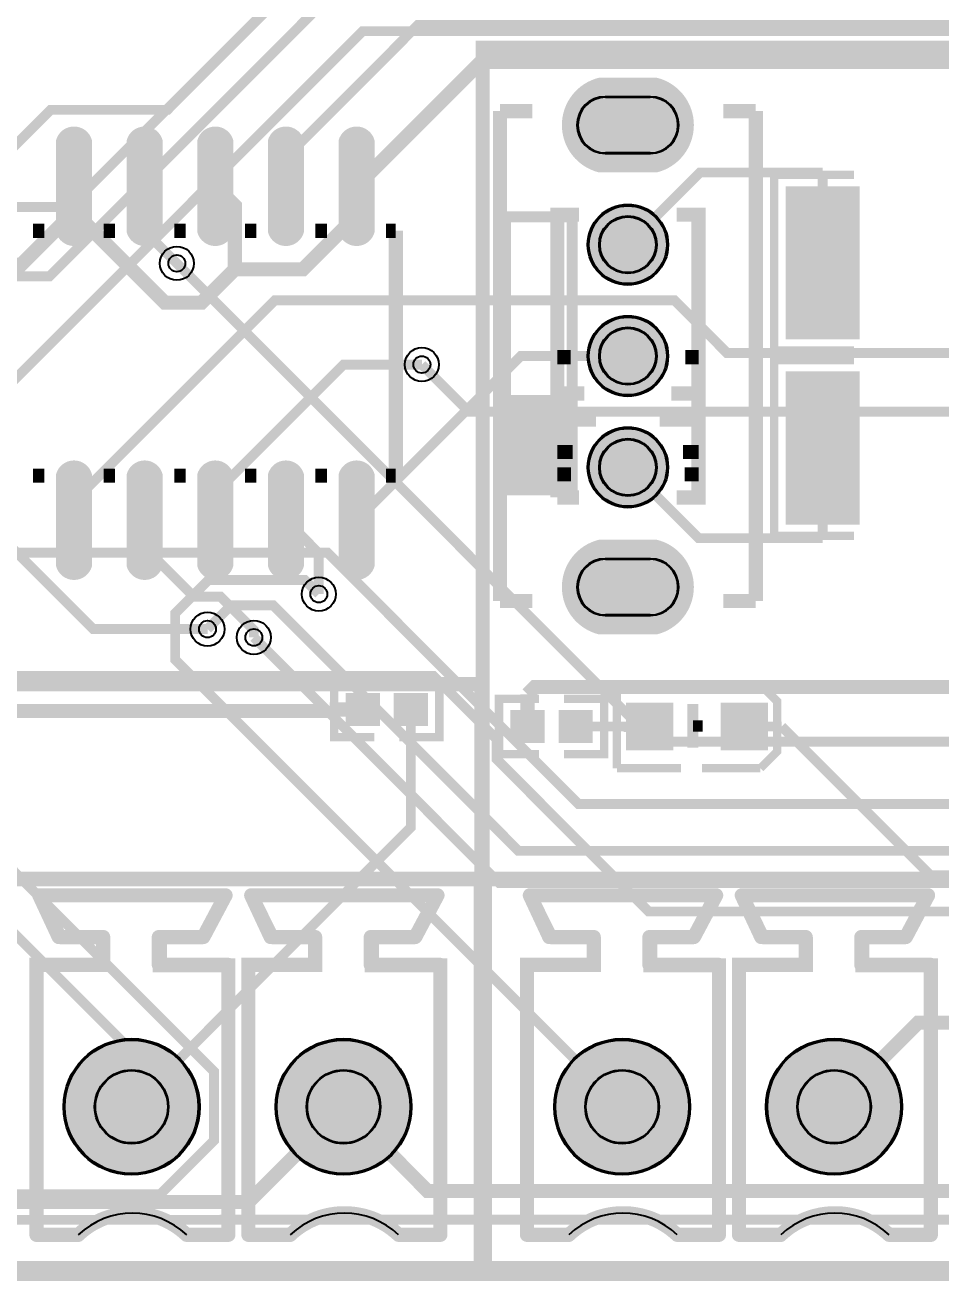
# Model space of a CAD drawing. Header units: millimetres. Extents: x -4 to 157, y 41 to 137.
# Drawn here: x 66.23 to 82.69, y 41.42 to 63.98 of the extents above; entities that cross this region are included whole.
import ezdxf

# ---------------------------------------------------------------- set-up
doc = ezdxf.new("R2010")
doc.units = ezdxf.units.MM
for name, color, linetype, true_color in [('BoardOutLine', 7, 'Continuous', 0xff00ff), ('BottomLayer', 7, 'Continuous', 0x0000ff), ('BottomSolderMaskLayer', 7, 'Continuous', 0xaa00ff), ('Document', 7, 'Continuous', 0xffffff), ('Hole', 7, 'Continuous', 0x222222), ('Multi-Layer', 7, 'Continuous', 0xc0c0c0), ('TopLayer', 7, 'Continuous', 0xff0000), ('TopPasteMaskLayer', 7, 'Continuous', 0x808080), ('TopSilkLayer', 7, 'Continuous', 0xffcc00), ('TopSolderMaskLayer', 7, 'Continuous', 0x800080)]:
    doc.layers.add(name, color=color, linetype=linetype, true_color=true_color)

msp = doc.modelspace()

# ---------------------------------------------------------------- hatches: boundary and pattern name
at = {"layer": 'BottomSolderMaskLayer'}
for points in [[(76.546, 61.338, -0.785398), (76.546, 63.04), (77.582, 63.04, -0.785398), (77.582, 61.338)], [(76.34, 60.039, 1), (77.788, 60.039, 1)], [(76.34, 58.039, 1), (77.788, 58.039, 1)], [(76.34, 56.039, 1), (77.788, 56.039, 1)], [(76.546, 53.038, -0.785398), (76.546, 54.74), (77.582, 54.74, -0.785398), (77.582, 53.038)], [(66.917, 44.552, 1), (69.367, 44.552, 1)], [(70.727, 44.552, 1), (73.177, 44.552, 1)], [(75.736, 44.552, 1), (78.187, 44.552, 1)], [(79.546, 44.552, 1), (81.997, 44.552, 1)]]:
    msp.add_hatch(color=256, dxfattribs=at).paths.add_polyline_path(points)
at = {"layer": 'Document'}
for points in [[(74.764, 55.539), (76.164, 55.539), (76.164, 60.539), (76.164, 60.639), (76.064, 60.639), (74.764, 60.639), (74.764, 60.439), (75.964, 60.439), (75.964, 57.339), (74.764, 57.339)], [(74.964, 57.339), (74.764, 57.339), (74.764, 60.439), (74.964, 60.439)], [(77.373, 51.659), (77.373, 50.999), (77.22, 50.999), (77.22, 51.659)], [(79.502, 51.335), (78.841, 51.335), (78.841, 51.487), (79.502, 51.487)], [(77.648, 51.283), (76.988, 51.283), (76.988, 51.435), (77.648, 51.435)], [(69.832, 48.225), (66.681, 48.225), (66.913, 47.729), (67.632, 47.729), (67.649, 47.728), (67.665, 47.724), (67.681, 47.719), (67.695, 47.712), (67.709, 47.702), (67.722, 47.692), (67.733, 47.679), (67.742, 47.665), (67.749, 47.65), (67.755, 47.635), (67.758, 47.618), (67.759, 47.602), (67.759, 47.102), (67.758, 47.085), (67.755, 47.069), (67.749, 47.053), (67.742, 47.038), (67.733, 47.024), (67.722, 47.012), (67.709, 47.001), (67.695, 46.992), (67.681, 46.984), (67.665, 46.979), (67.649, 46.976), (67.632, 46.975), (66.559, 46.975), (66.559, 42.379), (67.182, 42.379), (67.199, 42.378), (67.215, 42.375), (67.231, 42.369), (67.246, 42.362), (67.259, 42.353), (67.272, 42.342), (67.283, 42.329), (67.292, 42.315), (67.299, 42.3), (67.305, 42.285), (67.308, 42.268), (67.309, 42.252), (67.308, 42.235), (67.305, 42.219), (67.299, 42.203), (67.292, 42.188), (67.283, 42.175), (67.272, 42.162), (67.259, 42.151), (67.246, 42.142), (67.231, 42.135), (67.215, 42.129), (67.199, 42.126), (67.182, 42.125), (66.432, 42.125), (66.415, 42.126), (66.399, 42.129), (66.383, 42.135), (66.369, 42.142), (66.355, 42.151), (66.342, 42.162), (66.331, 42.175), (66.322, 42.188), (66.315, 42.203), (66.309, 42.219), (66.306, 42.235), (66.305, 42.252), (66.305, 47.102), (66.306, 47.118), (66.309, 47.135), (66.315, 47.15), (66.322, 47.165), (66.331, 47.179), (66.342, 47.192), (66.355, 47.203), (66.369, 47.212), (66.383, 47.219), (66.399, 47.224), (66.415, 47.228), (66.432, 47.229), (67.505, 47.229), (67.505, 47.475), (66.832, 47.475), (66.814, 47.476), (66.797, 47.48), (66.78, 47.486), (66.764, 47.495), (66.749, 47.505), (66.737, 47.518), (66.726, 47.532), (66.717, 47.548), (66.367, 48.298), (66.361, 48.314), (66.357, 48.33), (66.355, 48.347), (66.356, 48.364), (66.358, 48.381), (66.363, 48.397), (66.371, 48.413), (66.38, 48.427), (66.391, 48.44), (66.403, 48.451), (66.417, 48.461), (66.432, 48.469), (66.448, 48.474), (66.465, 48.478), (66.482, 48.479), (69.832, 48.479), (69.849, 48.478), (69.865, 48.474), (69.881, 48.469), (69.896, 48.462), (69.909, 48.453), (69.922, 48.442), (69.933, 48.429), (69.942, 48.415), (69.949, 48.4), (69.955, 48.385), (69.958, 48.368), (69.959, 48.352), (69.958, 48.335), (69.955, 48.319), (69.949, 48.303), (69.942, 48.288), (69.933, 48.274), (69.922, 48.262), (69.909, 48.251), (69.896, 48.242), (69.881, 48.234), (69.865, 48.229), (69.849, 48.226), (69.832, 48.225)], [(69.944, 48.292), (69.544, 47.542), (69.535, 47.527), (69.524, 47.514), (69.512, 47.503), (69.497, 47.493), (69.482, 47.485), (69.466, 47.479), (69.449, 47.476), (69.432, 47.475), (68.759, 47.475), (68.759, 47.229), (69.882, 47.229), (69.899, 47.228), (69.915, 47.224), (69.931, 47.219), (69.946, 47.212), (69.959, 47.203), (69.972, 47.192), (69.983, 47.179), (69.992, 47.165), (69.999, 47.15), (70.005, 47.135), (70.008, 47.118), (70.009, 47.102), (70.009, 42.252), (70.008, 42.235), (70.005, 42.219), (69.999, 42.203), (69.992, 42.188), (69.983, 42.175), (69.972, 42.162), (69.959, 42.151), (69.946, 42.142), (69.931, 42.135), (69.915, 42.129), (69.899, 42.126), (69.882, 42.125), (69.132, 42.125), (69.116, 42.126), (69.099, 42.129), (69.084, 42.135), (69.069, 42.142), (69.055, 42.151), (69.042, 42.162), (69.031, 42.175), (69.022, 42.188), (69.015, 42.203), (69.009, 42.219), (69.006, 42.235), (69.005, 42.252), (69.006, 42.268), (69.009, 42.285), (69.015, 42.3), (69.022, 42.315), (69.031, 42.329), (69.042, 42.342), (69.055, 42.353), (69.069, 42.362), (69.084, 42.369), (69.099, 42.375), (69.116, 42.378), (69.132, 42.379), (69.755, 42.379), (69.755, 46.975), (68.632, 46.975), (68.616, 46.976), (68.599, 46.979), (68.583, 46.984), (68.569, 46.992), (68.555, 47.001), (68.542, 47.012), (68.531, 47.024), (68.522, 47.038), (68.515, 47.053), (68.509, 47.069), (68.506, 47.085), (68.505, 47.102), (68.505, 47.602), (68.506, 47.618), (68.509, 47.635), (68.515, 47.65), (68.522, 47.665), (68.531, 47.679), (68.542, 47.692), (68.555, 47.702), (68.569, 47.712), (68.583, 47.719), (68.599, 47.724), (68.616, 47.728), (68.632, 47.729), (69.356, 47.729), (69.72, 48.412), (69.729, 48.425), (69.74, 48.438), (69.752, 48.449), (69.765, 48.459), (69.78, 48.466), (69.795, 48.472), (69.811, 48.475), (69.828, 48.477), (69.844, 48.476), (69.86, 48.474), (69.876, 48.469), (69.891, 48.462), (69.905, 48.453), (69.918, 48.443), (69.929, 48.431), (69.939, 48.418), (69.946, 48.403), (69.952, 48.388), (69.956, 48.372), (69.958, 48.356), (69.958, 48.339), (69.955, 48.323), (69.951, 48.307), (69.944, 48.292)], [(73.642, 48.225), (70.492, 48.225), (70.723, 47.729), (71.442, 47.729), (71.459, 47.728), (71.475, 47.724), (71.491, 47.719), (71.506, 47.712), (71.519, 47.702), (71.532, 47.692), (71.543, 47.679), (71.552, 47.665), (71.559, 47.65), (71.565, 47.635), (71.568, 47.618), (71.569, 47.602), (71.569, 47.102), (71.568, 47.085), (71.565, 47.069), (71.559, 47.053), (71.552, 47.038), (71.543, 47.024), (71.532, 47.012), (71.519, 47.001), (71.506, 46.992), (71.491, 46.984), (71.475, 46.979), (71.459, 46.976), (71.442, 46.975), (70.369, 46.975), (70.369, 42.379), (70.992, 42.379), (71.009, 42.378), (71.025, 42.374), (71.041, 42.369), (71.056, 42.362), (71.069, 42.352), (71.082, 42.341), (71.093, 42.329), (71.102, 42.315), (71.11, 42.3), (71.115, 42.285), (71.118, 42.268), (71.119, 42.252), (71.118, 42.235), (71.115, 42.219), (71.11, 42.203), (71.102, 42.188), (71.093, 42.174), (71.082, 42.162), (71.069, 42.151), (71.056, 42.142), (71.041, 42.134), (71.025, 42.129), (71.009, 42.126), (70.992, 42.125), (70.242, 42.125), (70.226, 42.126), (70.209, 42.129), (70.194, 42.134), (70.179, 42.142), (70.165, 42.151), (70.152, 42.162), (70.141, 42.174), (70.132, 42.188), (70.125, 42.203), (70.119, 42.219), (70.116, 42.235), (70.115, 42.252), (70.115, 47.102), (70.116, 47.118), (70.119, 47.135), (70.125, 47.15), (70.132, 47.165), (70.141, 47.179), (70.152, 47.192), (70.165, 47.202), (70.179, 47.212), (70.194, 47.219), (70.209, 47.224), (70.226, 47.228), (70.242, 47.229), (71.315, 47.229), (71.315, 47.475), (70.642, 47.475), (70.624, 47.476), (70.607, 47.48), (70.59, 47.486), (70.574, 47.495), (70.559, 47.505), (70.547, 47.518), (70.536, 47.532), (70.527, 47.548), (70.177, 48.298), (70.171, 48.314), (70.167, 48.33), (70.165, 48.347), (70.166, 48.364), (70.169, 48.381), (70.174, 48.397), (70.181, 48.413), (70.19, 48.427), (70.201, 48.44), (70.213, 48.451), (70.227, 48.461), (70.243, 48.469), (70.259, 48.474), (70.275, 48.478), (70.292, 48.479), (73.642, 48.479), (73.659, 48.478), (73.675, 48.474), (73.691, 48.469), (73.706, 48.462), (73.719, 48.452), (73.732, 48.441), (73.743, 48.429), (73.752, 48.415), (73.759, 48.4), (73.765, 48.385), (73.768, 48.368), (73.769, 48.352), (73.768, 48.335), (73.765, 48.319), (73.759, 48.303), (73.752, 48.288), (73.743, 48.274), (73.732, 48.262), (73.719, 48.251), (73.706, 48.242), (73.691, 48.234), (73.675, 48.229), (73.659, 48.226), (73.642, 48.225)], [(73.754, 48.292), (73.354, 47.542), (73.345, 47.527), (73.334, 47.514), (73.322, 47.503), (73.308, 47.493), (73.292, 47.485), (73.276, 47.479), (73.259, 47.476), (73.242, 47.475), (72.569, 47.475), (72.569, 47.229), (73.692, 47.229), (73.709, 47.228), (73.725, 47.224), (73.741, 47.219), (73.756, 47.212), (73.769, 47.202), (73.782, 47.192), (73.793, 47.179), (73.802, 47.165), (73.809, 47.15), (73.815, 47.135), (73.818, 47.118), (73.819, 47.102), (73.819, 42.252), (73.818, 42.235), (73.815, 42.219), (73.809, 42.203), (73.802, 42.188), (73.793, 42.174), (73.782, 42.162), (73.769, 42.151), (73.756, 42.142), (73.741, 42.134), (73.725, 42.129), (73.709, 42.126), (73.692, 42.125), (72.942, 42.125), (72.926, 42.126), (72.909, 42.129), (72.894, 42.134), (72.879, 42.142), (72.865, 42.151), (72.852, 42.162), (72.841, 42.174), (72.832, 42.188), (72.825, 42.203), (72.819, 42.219), (72.816, 42.235), (72.815, 42.252), (72.816, 42.268), (72.819, 42.285), (72.825, 42.3), (72.832, 42.315), (72.841, 42.329), (72.852, 42.341), (72.865, 42.352), (72.879, 42.362), (72.894, 42.369), (72.909, 42.374), (72.926, 42.378), (72.942, 42.379), (73.565, 42.379), (73.565, 46.975), (72.442, 46.975), (72.426, 46.976), (72.409, 46.979), (72.394, 46.984), (72.379, 46.992), (72.365, 47.001), (72.352, 47.012), (72.341, 47.024), (72.332, 47.038), (72.325, 47.053), (72.319, 47.069), (72.316, 47.085), (72.315, 47.102), (72.315, 47.602), (72.316, 47.618), (72.319, 47.635), (72.325, 47.65), (72.332, 47.665), (72.341, 47.679), (72.352, 47.692), (72.365, 47.702), (72.379, 47.712), (72.394, 47.719), (72.409, 47.724), (72.426, 47.728), (72.442, 47.729), (73.166, 47.729), (73.53, 48.411), (73.539, 48.426), (73.549, 48.438), (73.562, 48.45), (73.575, 48.459), (73.59, 48.467), (73.605, 48.473), (73.621, 48.477), (73.638, 48.479), (73.654, 48.478), (73.671, 48.475), (73.687, 48.471), (73.702, 48.464), (73.716, 48.455), (73.729, 48.444), (73.74, 48.432), (73.75, 48.419), (73.758, 48.404), (73.764, 48.389), (73.767, 48.372), (73.769, 48.356), (73.769, 48.339), (73.766, 48.323), (73.761, 48.307), (73.754, 48.292)], [(78.651, 48.225), (75.501, 48.225), (75.732, 47.729), (76.451, 47.729), (76.468, 47.728), (76.484, 47.724), (76.5, 47.719), (76.515, 47.712), (76.528, 47.702), (76.541, 47.692), (76.552, 47.679), (76.561, 47.665), (76.568, 47.65), (76.574, 47.635), (76.577, 47.618), (76.578, 47.602), (76.578, 47.102), (76.577, 47.085), (76.574, 47.069), (76.568, 47.053), (76.561, 47.038), (76.552, 47.024), (76.541, 47.012), (76.528, 47.001), (76.515, 46.992), (76.5, 46.984), (76.484, 46.979), (76.468, 46.976), (76.451, 46.975), (75.378, 46.975), (75.378, 42.379), (76.001, 42.379), (76.018, 42.378), (76.034, 42.374), (76.05, 42.369), (76.065, 42.362), (76.078, 42.353), (76.091, 42.342), (76.102, 42.329), (76.111, 42.315), (76.118, 42.3), (76.124, 42.285), (76.127, 42.268), (76.128, 42.252), (76.127, 42.235), (76.124, 42.219), (76.118, 42.203), (76.111, 42.188), (76.102, 42.174), (76.091, 42.162), (76.078, 42.151), (76.065, 42.142), (76.05, 42.134), (76.034, 42.129), (76.018, 42.126), (76.001, 42.125), (75.251, 42.125), (75.235, 42.126), (75.218, 42.129), (75.203, 42.134), (75.188, 42.142), (75.174, 42.151), (75.161, 42.162), (75.15, 42.174), (75.141, 42.188), (75.134, 42.203), (75.128, 42.219), (75.125, 42.235), (75.124, 42.252), (75.124, 47.102), (75.125, 47.118), (75.128, 47.135), (75.134, 47.15), (75.141, 47.165), (75.15, 47.179), (75.161, 47.192), (75.174, 47.203), (75.188, 47.212), (75.203, 47.219), (75.218, 47.224), (75.235, 47.228), (75.251, 47.229), (76.324, 47.229), (76.324, 47.475), (75.651, 47.475), (75.633, 47.476), (75.616, 47.48), (75.599, 47.486), (75.583, 47.495), (75.568, 47.505), (75.556, 47.518), (75.545, 47.532), (75.536, 47.548), (75.186, 48.298), (75.18, 48.314), (75.176, 48.33), (75.174, 48.347), (75.175, 48.364), (75.178, 48.381), (75.183, 48.397), (75.19, 48.413), (75.199, 48.427), (75.21, 48.44), (75.222, 48.451), (75.236, 48.461), (75.252, 48.469), (75.268, 48.474), (75.284, 48.478), (75.301, 48.479), (78.651, 48.479), (78.668, 48.478), (78.684, 48.474), (78.7, 48.469), (78.715, 48.462), (78.728, 48.453), (78.741, 48.442), (78.752, 48.429), (78.761, 48.415), (78.768, 48.4), (78.774, 48.385), (78.777, 48.368), (78.778, 48.352), (78.777, 48.335), (78.774, 48.319), (78.768, 48.303), (78.761, 48.288), (78.752, 48.274), (78.741, 48.262), (78.728, 48.251), (78.715, 48.242), (78.7, 48.234), (78.684, 48.229), (78.668, 48.226), (78.651, 48.225)], [(78.763, 48.292), (78.363, 47.542), (78.354, 47.527), (78.343, 47.514), (78.331, 47.503), (78.316, 47.493), (78.301, 47.485), (78.285, 47.479), (78.268, 47.476), (78.251, 47.475), (77.578, 47.475), (77.578, 47.229), (78.701, 47.229), (78.718, 47.228), (78.734, 47.224), (78.75, 47.219), (78.765, 47.212), (78.778, 47.203), (78.791, 47.192), (78.802, 47.179), (78.811, 47.165), (78.819, 47.15), (78.824, 47.135), (78.827, 47.118), (78.828, 47.102), (78.828, 42.252), (78.827, 42.235), (78.824, 42.219), (78.819, 42.203), (78.811, 42.188), (78.802, 42.174), (78.791, 42.162), (78.778, 42.151), (78.765, 42.142), (78.75, 42.134), (78.734, 42.129), (78.718, 42.126), (78.701, 42.125), (77.951, 42.125), (77.935, 42.126), (77.918, 42.129), (77.903, 42.134), (77.888, 42.142), (77.874, 42.151), (77.861, 42.162), (77.85, 42.174), (77.841, 42.188), (77.834, 42.203), (77.828, 42.219), (77.825, 42.235), (77.824, 42.252), (77.825, 42.268), (77.828, 42.285), (77.834, 42.3), (77.841, 42.315), (77.85, 42.329), (77.861, 42.342), (77.874, 42.353), (77.888, 42.362), (77.903, 42.369), (77.918, 42.374), (77.935, 42.378), (77.951, 42.379), (78.574, 42.379), (78.574, 46.975), (77.451, 46.975), (77.435, 46.976), (77.418, 46.979), (77.403, 46.984), (77.388, 46.992), (77.374, 47.001), (77.361, 47.012), (77.35, 47.024), (77.341, 47.038), (77.334, 47.053), (77.328, 47.069), (77.325, 47.085), (77.324, 47.102), (77.324, 47.602), (77.325, 47.618), (77.328, 47.635), (77.334, 47.65), (77.341, 47.665), (77.35, 47.679), (77.361, 47.692), (77.374, 47.702), (77.388, 47.712), (77.403, 47.719), (77.418, 47.724), (77.435, 47.728), (77.451, 47.729), (78.175, 47.729), (78.539, 48.412), (78.548, 48.426), (78.558, 48.438), (78.571, 48.45), (78.584, 48.46), (78.599, 48.467), (78.614, 48.473), (78.63, 48.477), (78.647, 48.479), (78.664, 48.478), (78.68, 48.475), (78.696, 48.471), (78.711, 48.464), (78.725, 48.455), (78.738, 48.445), (78.749, 48.432), (78.759, 48.419), (78.767, 48.404), (78.773, 48.389), (78.776, 48.373), (78.778, 48.356), (78.778, 48.339), (78.775, 48.323), (78.77, 48.307), (78.763, 48.292)], [(82.461, 48.225), (79.31, 48.225), (79.542, 47.729), (80.261, 47.729), (80.278, 47.728), (80.294, 47.724), (80.31, 47.719), (80.324, 47.712), (80.338, 47.702), (80.351, 47.692), (80.362, 47.679), (80.371, 47.665), (80.378, 47.65), (80.384, 47.635), (80.387, 47.618), (80.388, 47.602), (80.388, 47.102), (80.387, 47.085), (80.384, 47.069), (80.378, 47.053), (80.371, 47.038), (80.362, 47.024), (80.351, 47.012), (80.338, 47.001), (80.324, 46.992), (80.31, 46.984), (80.294, 46.979), (80.278, 46.976), (80.261, 46.975), (79.188, 46.975), (79.188, 42.379), (79.811, 42.379), (79.828, 42.378), (79.844, 42.375), (79.86, 42.369), (79.875, 42.362), (79.888, 42.353), (79.901, 42.342), (79.912, 42.329), (79.921, 42.315), (79.928, 42.3), (79.934, 42.285), (79.937, 42.268), (79.938, 42.252), (79.937, 42.235), (79.934, 42.219), (79.928, 42.203), (79.921, 42.188), (79.912, 42.175), (79.901, 42.162), (79.888, 42.151), (79.875, 42.142), (79.86, 42.135), (79.844, 42.129), (79.828, 42.126), (79.811, 42.125), (79.061, 42.125), (79.044, 42.126), (79.028, 42.129), (79.012, 42.135), (78.998, 42.142), (78.984, 42.151), (78.971, 42.162), (78.96, 42.175), (78.951, 42.188), (78.944, 42.203), (78.938, 42.219), (78.935, 42.235), (78.934, 42.252), (78.934, 47.102), (78.935, 47.118), (78.938, 47.135), (78.944, 47.15), (78.951, 47.165), (78.96, 47.179), (78.971, 47.192), (78.984, 47.203), (78.998, 47.212), (79.012, 47.219), (79.028, 47.224), (79.044, 47.228), (79.061, 47.229), (80.134, 47.229), (80.134, 47.475), (79.461, 47.475), (79.443, 47.476), (79.426, 47.48), (79.409, 47.486), (79.393, 47.495), (79.379, 47.505), (79.366, 47.518), (79.355, 47.532), (79.346, 47.548), (78.996, 48.298), (78.99, 48.314), (78.986, 48.33), (78.984, 48.347), (78.985, 48.364), (78.987, 48.381), (78.992, 48.397), (79, 48.413), (79.009, 48.427), (79.02, 48.44), (79.032, 48.451), (79.046, 48.461), (79.061, 48.469), (79.077, 48.474), (79.094, 48.478), (79.111, 48.479), (82.461, 48.479), (82.478, 48.478), (82.494, 48.474), (82.51, 48.469), (82.525, 48.462), (82.538, 48.453), (82.551, 48.442), (82.562, 48.429), (82.571, 48.415), (82.578, 48.4), (82.584, 48.385), (82.587, 48.368), (82.588, 48.352), (82.587, 48.335), (82.584, 48.319), (82.578, 48.303), (82.571, 48.288), (82.562, 48.274), (82.551, 48.262), (82.538, 48.251), (82.525, 48.242), (82.51, 48.234), (82.494, 48.229), (82.478, 48.226), (82.461, 48.225)], [(82.573, 48.292), (82.173, 47.542), (82.164, 47.527), (82.153, 47.514), (82.141, 47.503), (82.126, 47.493), (82.111, 47.485), (82.095, 47.479), (82.078, 47.476), (82.061, 47.475), (81.388, 47.475), (81.388, 47.229), (82.511, 47.229), (82.528, 47.228), (82.544, 47.224), (82.56, 47.219), (82.575, 47.212), (82.588, 47.203), (82.601, 47.192), (82.612, 47.179), (82.621, 47.165), (82.628, 47.15), (82.634, 47.135), (82.637, 47.118), (82.638, 47.102), (82.638, 42.252), (82.637, 42.235), (82.634, 42.219), (82.628, 42.203), (82.621, 42.188), (82.612, 42.175), (82.601, 42.162), (82.588, 42.151), (82.575, 42.142), (82.56, 42.135), (82.544, 42.129), (82.528, 42.126), (82.511, 42.125), (81.761, 42.125), (81.745, 42.126), (81.728, 42.129), (81.713, 42.135), (81.698, 42.142), (81.684, 42.151), (81.671, 42.162), (81.66, 42.175), (81.651, 42.188), (81.644, 42.203), (81.639, 42.219), (81.635, 42.235), (81.634, 42.252), (81.635, 42.268), (81.639, 42.285), (81.644, 42.3), (81.651, 42.315), (81.66, 42.329), (81.671, 42.342), (81.684, 42.353), (81.698, 42.362), (81.713, 42.369), (81.728, 42.375), (81.745, 42.378), (81.761, 42.379), (82.384, 42.379), (82.384, 46.975), (81.261, 46.975), (81.245, 46.976), (81.228, 46.979), (81.213, 46.984), (81.198, 46.992), (81.184, 47.001), (81.171, 47.012), (81.16, 47.024), (81.151, 47.038), (81.144, 47.053), (81.138, 47.069), (81.135, 47.085), (81.134, 47.102), (81.134, 47.602), (81.135, 47.618), (81.138, 47.635), (81.144, 47.65), (81.151, 47.665), (81.16, 47.679), (81.171, 47.692), (81.184, 47.702), (81.198, 47.712), (81.213, 47.719), (81.228, 47.724), (81.245, 47.728), (81.261, 47.729), (81.985, 47.729), (82.349, 48.412), (82.358, 48.425), (82.369, 48.438), (82.381, 48.449), (82.394, 48.459), (82.409, 48.466), (82.424, 48.472), (82.44, 48.475), (82.457, 48.477), (82.473, 48.476), (82.489, 48.474), (82.505, 48.469), (82.52, 48.462), (82.534, 48.453), (82.547, 48.443), (82.558, 48.431), (82.568, 48.418), (82.575, 48.403), (82.581, 48.388), (82.585, 48.372), (82.587, 48.356), (82.587, 48.339), (82.584, 48.323), (82.58, 48.307), (82.573, 48.292)], [(69.045, 42.16), (69.006, 42.194), (68.967, 42.227), (68.926, 42.259), (68.884, 42.289), (68.841, 42.317), (68.797, 42.343), (68.752, 42.368), (68.705, 42.391), (68.658, 42.412), (68.611, 42.431), (68.562, 42.448), (68.513, 42.463), (68.463, 42.476), (68.413, 42.488), (68.362, 42.497), (68.311, 42.504), (68.26, 42.509), (68.208, 42.512), (68.157, 42.513), (68.105, 42.512), (68.054, 42.509), (68.002, 42.504), (67.951, 42.497), (67.901, 42.487), (67.851, 42.476), (67.801, 42.463), (67.752, 42.448), (67.703, 42.43), (67.655, 42.411), (67.608, 42.39), (67.562, 42.367), (67.517, 42.343), (67.472, 42.316), (67.429, 42.288), (67.387, 42.258), (67.347, 42.226), (67.307, 42.193), (67.269, 42.159), (67.257, 42.148), (67.244, 42.139), (67.229, 42.132), (67.214, 42.127), (67.198, 42.123), (67.182, 42.122), (67.166, 42.123), (67.15, 42.126), (67.135, 42.13), (67.12, 42.137), (67.106, 42.146), (67.094, 42.156), (67.083, 42.168), (67.073, 42.181), (67.065, 42.195), (67.059, 42.21), (67.055, 42.225), (67.053, 42.241), (67.053, 42.258), (67.056, 42.274), (67.06, 42.289), (67.066, 42.304), (67.074, 42.318), (67.083, 42.331), (67.094, 42.343), (67.137, 42.381), (67.18, 42.418), (67.225, 42.454), (67.271, 42.487), (67.319, 42.519), (67.367, 42.549), (67.417, 42.578), (67.467, 42.604), (67.519, 42.629), (67.571, 42.652), (67.625, 42.672), (67.679, 42.691), (67.733, 42.708), (67.789, 42.722), (67.844, 42.735), (67.901, 42.746), (67.957, 42.754), (68.014, 42.76), (68.071, 42.765), (68.128, 42.767), (68.185, 42.767), (68.242, 42.765), (68.299, 42.761), (68.356, 42.754), (68.413, 42.746), (68.469, 42.735), (68.524, 42.723), (68.58, 42.708), (68.634, 42.692), (68.688, 42.673), (68.742, 42.652), (68.794, 42.63), (68.846, 42.605), (68.897, 42.579), (68.946, 42.551), (68.995, 42.52), (69.042, 42.489), (69.088, 42.455), (69.133, 42.42), (69.177, 42.383), (69.219, 42.344), (69.231, 42.332), (69.24, 42.319), (69.248, 42.304), (69.254, 42.288), (69.257, 42.272), (69.259, 42.256), (69.258, 42.239), (69.255, 42.223), (69.251, 42.207), (69.244, 42.192), (69.235, 42.177), (69.224, 42.165), (69.212, 42.153), (69.198, 42.144), (69.184, 42.136), (69.168, 42.13), (69.152, 42.127), (69.135, 42.125), (69.119, 42.126), (69.102, 42.128), (69.087, 42.133), (69.071, 42.14), (69.057, 42.149), (69.045, 42.16)], [(72.855, 42.16), (72.817, 42.194), (72.777, 42.227), (72.736, 42.259), (72.694, 42.289), (72.651, 42.317), (72.607, 42.343), (72.562, 42.368), (72.516, 42.391), (72.469, 42.412), (72.421, 42.431), (72.372, 42.448), (72.323, 42.463), (72.273, 42.476), (72.223, 42.488), (72.172, 42.497), (72.121, 42.504), (72.07, 42.509), (72.018, 42.512), (71.967, 42.513), (71.915, 42.512), (71.864, 42.509), (71.813, 42.504), (71.762, 42.496), (71.711, 42.487), (71.661, 42.476), (71.611, 42.463), (71.562, 42.447), (71.513, 42.43), (71.465, 42.411), (71.418, 42.39), (71.372, 42.367), (71.327, 42.342), (71.283, 42.316), (71.24, 42.288), (71.198, 42.258), (71.157, 42.226), (71.117, 42.193), (71.079, 42.158), (71.067, 42.148), (71.053, 42.139), (71.037, 42.132), (71.022, 42.127), (71.005, 42.124), (70.989, 42.124), (70.972, 42.125), (70.956, 42.129), (70.94, 42.134), (70.926, 42.142), (70.912, 42.152), (70.9, 42.163), (70.889, 42.176), (70.88, 42.19), (70.873, 42.205), (70.868, 42.221), (70.866, 42.237), (70.865, 42.254), (70.867, 42.27), (70.87, 42.287), (70.876, 42.302), (70.884, 42.317), (70.893, 42.33), (70.904, 42.343), (70.947, 42.381), (70.99, 42.418), (71.035, 42.454), (71.081, 42.487), (71.129, 42.519), (71.177, 42.549), (71.227, 42.578), (71.278, 42.604), (71.329, 42.629), (71.382, 42.651), (71.435, 42.672), (71.489, 42.691), (71.543, 42.708), (71.599, 42.722), (71.654, 42.735), (71.711, 42.745), (71.767, 42.754), (71.824, 42.76), (71.881, 42.765), (71.938, 42.767), (71.995, 42.767), (72.052, 42.765), (72.109, 42.76), (72.166, 42.754), (72.223, 42.746), (72.279, 42.735), (72.335, 42.723), (72.39, 42.708), (72.445, 42.692), (72.499, 42.673), (72.552, 42.652), (72.604, 42.63), (72.656, 42.605), (72.707, 42.579), (72.756, 42.55), (72.805, 42.52), (72.852, 42.488), (72.899, 42.455), (72.944, 42.42), (72.987, 42.383), (73.029, 42.344), (73.041, 42.332), (73.05, 42.318), (73.058, 42.304), (73.064, 42.288), (73.067, 42.272), (73.069, 42.255), (73.068, 42.239), (73.066, 42.222), (73.061, 42.206), (73.054, 42.191), (73.045, 42.177), (73.034, 42.165), (73.022, 42.153), (73.009, 42.144), (72.994, 42.136), (72.978, 42.13), (72.962, 42.126), (72.946, 42.125), (72.929, 42.126), (72.913, 42.128), (72.897, 42.133), (72.882, 42.14), (72.867, 42.149), (72.855, 42.16)], [(77.864, 42.16), (77.826, 42.194), (77.786, 42.227), (77.745, 42.259), (77.703, 42.289), (77.66, 42.317), (77.616, 42.343), (77.571, 42.368), (77.525, 42.391), (77.478, 42.412), (77.43, 42.431), (77.381, 42.448), (77.332, 42.463), (77.282, 42.476), (77.232, 42.488), (77.181, 42.497), (77.13, 42.504), (77.079, 42.509), (77.027, 42.512), (76.976, 42.513), (76.924, 42.512), (76.873, 42.509), (76.822, 42.504), (76.771, 42.496), (76.72, 42.487), (76.67, 42.476), (76.62, 42.463), (76.571, 42.447), (76.522, 42.43), (76.474, 42.411), (76.427, 42.39), (76.381, 42.367), (76.336, 42.342), (76.292, 42.316), (76.249, 42.288), (76.207, 42.258), (76.166, 42.226), (76.126, 42.193), (76.088, 42.158), (76.076, 42.148), (76.062, 42.139), (76.046, 42.132), (76.031, 42.127), (76.014, 42.124), (75.998, 42.124), (75.981, 42.125), (75.965, 42.129), (75.949, 42.134), (75.935, 42.142), (75.921, 42.152), (75.909, 42.163), (75.898, 42.176), (75.889, 42.19), (75.882, 42.205), (75.877, 42.221), (75.875, 42.237), (75.874, 42.254), (75.875, 42.27), (75.879, 42.287), (75.885, 42.302), (75.893, 42.317), (75.902, 42.33), (75.913, 42.343), (75.956, 42.381), (75.999, 42.418), (76.044, 42.454), (76.09, 42.487), (76.138, 42.519), (76.186, 42.549), (76.236, 42.578), (76.287, 42.604), (76.338, 42.629), (76.391, 42.651), (76.444, 42.672), (76.498, 42.691), (76.552, 42.708), (76.608, 42.722), (76.663, 42.735), (76.72, 42.745), (76.776, 42.754), (76.833, 42.76), (76.89, 42.765), (76.947, 42.767), (77.004, 42.767), (77.061, 42.765), (77.118, 42.761), (77.175, 42.754), (77.232, 42.746), (77.288, 42.735), (77.344, 42.723), (77.399, 42.708), (77.454, 42.692), (77.508, 42.673), (77.561, 42.652), (77.613, 42.63), (77.665, 42.605), (77.716, 42.579), (77.765, 42.55), (77.814, 42.52), (77.861, 42.488), (77.908, 42.455), (77.952, 42.42), (77.996, 42.383), (78.038, 42.344), (78.05, 42.332), (78.059, 42.318), (78.067, 42.304), (78.073, 42.288), (78.076, 42.272), (78.078, 42.255), (78.077, 42.239), (78.075, 42.222), (78.07, 42.206), (78.063, 42.191), (78.054, 42.177), (78.043, 42.165), (78.031, 42.153), (78.018, 42.144), (78.003, 42.136), (77.987, 42.13), (77.971, 42.126), (77.954, 42.125), (77.938, 42.126), (77.922, 42.128), (77.906, 42.133), (77.891, 42.14), (77.876, 42.149), (77.864, 42.16)], [(81.674, 42.16), (81.636, 42.194), (81.596, 42.227), (81.555, 42.259), (81.513, 42.289), (81.47, 42.317), (81.426, 42.343), (81.381, 42.368), (81.335, 42.391), (81.287, 42.412), (81.24, 42.431), (81.191, 42.448), (81.142, 42.463), (81.092, 42.476), (81.042, 42.488), (80.991, 42.497), (80.94, 42.504), (80.889, 42.509), (80.837, 42.512), (80.786, 42.513), (80.734, 42.512), (80.683, 42.509), (80.632, 42.504), (80.581, 42.497), (80.53, 42.487), (80.48, 42.476), (80.43, 42.463), (80.381, 42.448), (80.332, 42.43), (80.284, 42.411), (80.237, 42.39), (80.191, 42.367), (80.146, 42.343), (80.102, 42.316), (80.058, 42.288), (80.016, 42.258), (79.976, 42.226), (79.936, 42.193), (79.898, 42.159), (79.886, 42.148), (79.873, 42.139), (79.858, 42.132), (79.843, 42.127), (79.827, 42.123), (79.811, 42.122), (79.795, 42.123), (79.779, 42.126), (79.764, 42.13), (79.749, 42.137), (79.735, 42.146), (79.723, 42.156), (79.712, 42.168), (79.702, 42.181), (79.694, 42.195), (79.688, 42.21), (79.684, 42.225), (79.682, 42.241), (79.682, 42.258), (79.685, 42.274), (79.689, 42.289), (79.695, 42.304), (79.703, 42.318), (79.712, 42.331), (79.723, 42.343), (79.766, 42.381), (79.809, 42.418), (79.854, 42.454), (79.9, 42.487), (79.948, 42.519), (79.996, 42.549), (80.046, 42.578), (80.096, 42.604), (80.148, 42.629), (80.2, 42.652), (80.254, 42.672), (80.308, 42.691), (80.362, 42.708), (80.418, 42.722), (80.473, 42.735), (80.53, 42.746), (80.586, 42.754), (80.643, 42.76), (80.7, 42.765), (80.757, 42.767), (80.814, 42.767), (80.871, 42.765), (80.928, 42.761), (80.985, 42.754), (81.042, 42.746), (81.098, 42.735), (81.153, 42.723), (81.209, 42.708), (81.263, 42.692), (81.317, 42.673), (81.371, 42.652), (81.423, 42.63), (81.475, 42.605), (81.526, 42.579), (81.575, 42.551), (81.624, 42.52), (81.671, 42.489), (81.717, 42.455), (81.762, 42.42), (81.806, 42.383), (81.848, 42.344), (81.86, 42.332), (81.869, 42.319), (81.877, 42.304), (81.883, 42.288), (81.886, 42.272), (81.888, 42.256), (81.887, 42.239), (81.885, 42.223), (81.88, 42.207), (81.873, 42.192), (81.864, 42.177), (81.853, 42.165), (81.841, 42.153), (81.827, 42.144), (81.813, 42.136), (81.797, 42.13), (81.781, 42.127), (81.764, 42.125), (81.748, 42.126), (81.731, 42.128), (81.716, 42.133), (81.7, 42.14), (81.686, 42.149), (81.674, 42.16)]]:
    msp.add_hatch(color=256, dxfattribs=at).paths.add_polyline_path(points)
at = {"layer": 'Multi-Layer'}
for points in [[(76.556, 61.364, -0.785398), (76.556, 63.015), (77.572, 63.015, -0.785398), (77.572, 61.364)], [(76.365, 60.039, 1), (77.762, 60.039, 1)], [(76.365, 58.039, 1), (77.762, 58.039, 1)], [(76.365, 56.039, 1), (77.762, 56.039, 1)], [(76.556, 53.063, -0.785398), (76.556, 54.714), (77.572, 54.714, -0.785398), (77.572, 53.063)], [(66.942, 44.552, 1), (69.342, 44.552, 1)], [(70.752, 44.552, 1), (73.152, 44.552, 1)], [(75.761, 44.552, 1), (78.161, 44.552, 1)], [(79.571, 44.552, 1), (81.971, 44.552, 1)]]:
    msp.add_hatch(color=256, dxfattribs=at).paths.add_polyline_path(points)
at = {"layer": 'TopLayer'}
for points in [[(67.407, 60.29, -0.785398), (66.807, 60.29), (66.807, 61.89, -0.785398), (67.407, 61.89)], [(68.677, 60.29, -0.785398), (68.077, 60.29), (68.077, 61.89, -0.785398), (68.677, 61.89)], [(69.947, 60.29, -0.785398), (69.347, 60.29), (69.347, 61.89, -0.785398), (69.947, 61.89)], [(71.217, 60.29, -0.785398), (70.617, 60.29), (70.617, 61.89, -0.785398), (71.217, 61.89)], [(72.487, 60.29, -0.785398), (71.887, 60.29), (71.887, 61.89, -0.785398), (72.487, 61.89)], [(81.207, 61.066), (81.207, 58.366), (79.924, 58.366), (79.924, 61.066)], [(81.207, 57.738), (81.207, 55.038), (79.924, 55.038), (79.924, 57.738)], [(67.407, 54.29, -0.785398), (66.807, 54.29), (66.807, 55.89, -0.785398), (67.407, 55.89)], [(68.677, 54.29, -0.785398), (68.077, 54.29), (68.077, 55.89, -0.785398), (68.677, 55.89)], [(69.947, 54.29, -0.785398), (69.347, 54.29), (69.347, 55.89, -0.785398), (69.947, 55.89)], [(71.217, 54.29, -0.785398), (70.617, 54.29), (70.617, 55.89, -0.785398), (71.217, 55.89)], [(72.487, 54.29, -0.785398), (71.887, 54.29), (71.887, 55.89, -0.785398), (72.487, 55.89)], [(72.579, 51.959), (72.579, 51.419), (72.014, 51.419), (72.014, 51.959)], [(72.88, 51.959), (72.88, 51.419), (73.445, 51.419), (73.445, 51.959)], [(77.857, 51.784), (77.857, 50.984), (77.057, 50.984), (77.057, 51.784)], [(79.559, 51.784), (79.559, 50.984), (78.759, 50.984), (78.759, 51.784)], [(75.542, 51.114), (75.542, 51.654), (74.977, 51.654), (74.977, 51.114)], [(75.842, 51.114), (75.842, 51.654), (76.408, 51.654), (76.408, 51.114)]]:
    msp.add_hatch(color=256, dxfattribs=at).paths.add_polyline_path(points)
at = {"layer": 'TopPasteMaskLayer'}
for points in [[(67.407, 60.29, -0.785398), (66.807, 60.29), (66.807, 61.89, -0.785398), (67.407, 61.89)], [(68.677, 60.29, -0.785398), (68.077, 60.29), (68.077, 61.89, -0.785398), (68.677, 61.89)], [(69.947, 60.29, -0.785398), (69.347, 60.29), (69.347, 61.89, -0.785398), (69.947, 61.89)], [(71.217, 60.29, -0.785398), (70.617, 60.29), (70.617, 61.89, -0.785398), (71.217, 61.89)], [(72.487, 60.29, -0.785398), (71.887, 60.29), (71.887, 61.89, -0.785398), (72.487, 61.89)], [(81.207, 60.966), (81.207, 60.275), (81.107, 60.175), (80.871, 60.175), (80.771, 60.075), (80.771, 59.357), (80.871, 59.257), (81.107, 59.257), (81.207, 59.157), (81.207, 58.466), (81.107, 58.366), (80.024, 58.366), (79.924, 58.466), (79.924, 60.966), (80.024, 61.066), (81.107, 61.066)], [(81.207, 57.638), (81.207, 56.947), (81.107, 56.847), (80.871, 56.847), (80.771, 56.747), (80.771, 56.029), (80.871, 55.929), (81.107, 55.929), (81.207, 55.829), (81.207, 55.138), (81.107, 55.038), (80.024, 55.038), (79.924, 55.138), (79.924, 57.638), (80.024, 57.738), (81.107, 57.738)], [(67.407, 54.29, -0.785398), (66.807, 54.29), (66.807, 55.89, -0.785398), (67.407, 55.89)], [(68.677, 54.29, -0.785398), (68.077, 54.29), (68.077, 55.89, -0.785398), (68.677, 55.89)], [(69.947, 54.29, -0.785398), (69.347, 54.29), (69.347, 55.89, -0.785398), (69.947, 55.89)], [(71.217, 54.29, -0.785398), (70.617, 54.29), (70.617, 55.89, -0.785398), (71.217, 55.89)], [(72.487, 54.29, -0.785398), (71.887, 54.29), (71.887, 55.89, -0.785398), (72.487, 55.89)], [(72.594, 51.919), (72.594, 51.459), (72.554, 51.419), (72.054, 51.419), (72.014, 51.459), (72.014, 51.919), (72.054, 51.959), (72.554, 51.959)], [(72.864, 51.919), (72.864, 51.459), (72.904, 51.419), (73.405, 51.419), (73.445, 51.459), (73.445, 51.919), (73.405, 51.959), (72.904, 51.959)], [(77.857, 51.784), (77.857, 50.984), (77.057, 50.984), (77.057, 51.784)], [(79.559, 51.784), (79.559, 50.984), (78.759, 50.984), (78.759, 51.784)], [(75.557, 51.154), (75.557, 51.614), (75.517, 51.654), (75.017, 51.654), (74.977, 51.614), (74.977, 51.154), (75.017, 51.114), (75.517, 51.114)], [(75.827, 51.154), (75.827, 51.614), (75.867, 51.654), (76.368, 51.654), (76.408, 51.614), (76.408, 51.154), (76.368, 51.114), (75.867, 51.114)]]:
    msp.add_hatch(color=256, dxfattribs=at).paths.add_polyline_path(points)
at = {"layer": 'TopSolderMaskLayer'}
for points in [[(76.546, 61.338, -0.785398), (76.546, 63.04), (77.582, 63.04, -0.785398), (77.582, 61.338)], [(67.432, 60.271, -0.785398), (66.782, 60.271), (66.782, 61.908, -0.785398), (67.432, 61.908)], [(68.702, 60.271, -0.785398), (68.052, 60.271), (68.052, 61.908, -0.785398), (68.702, 61.908)], [(69.972, 60.271, -0.785398), (69.322, 60.271), (69.322, 61.908, -0.785398), (69.972, 61.908)], [(71.242, 60.271, -0.785398), (70.592, 60.271), (70.592, 61.908, -0.785398), (71.242, 61.908)], [(72.512, 60.271, -0.785398), (71.862, 60.271), (71.862, 61.908, -0.785398), (72.512, 61.908)], [(81.232, 61.091), (81.232, 58.34), (79.899, 58.34), (79.899, 61.091)], [(76.34, 60.039, 1), (77.788, 60.039, 1)], [(76.34, 58.039, 1), (77.788, 58.039, 1)], [(81.232, 57.764), (81.232, 55.013), (79.899, 55.013), (79.899, 57.764)], [(76.34, 56.039, 1), (77.788, 56.039, 1)], [(67.432, 54.272, -0.785398), (66.782, 54.272), (66.782, 55.909, -0.785398), (67.432, 55.909)], [(68.702, 54.272, -0.785398), (68.052, 54.272), (68.052, 55.909, -0.785398), (68.702, 55.909)], [(69.972, 54.272, -0.785398), (69.322, 54.272), (69.322, 55.909, -0.785398), (69.972, 55.909)], [(71.242, 54.272, -0.785398), (70.592, 54.272), (70.592, 55.909, -0.785398), (71.242, 55.909)], [(72.512, 54.272, -0.785398), (71.862, 54.272), (71.862, 55.909, -0.785398), (72.512, 55.909)], [(76.546, 53.038, -0.785398), (76.546, 54.74), (77.582, 54.74, -0.785398), (77.582, 53.038)], [(72.605, 51.985), (72.605, 51.394), (71.988, 51.394), (71.988, 51.985)], [(72.854, 51.985), (72.854, 51.394), (73.471, 51.394), (73.471, 51.985)], [(75.568, 51.089), (75.568, 51.68), (74.951, 51.68), (74.951, 51.089)], [(75.817, 51.089), (75.817, 51.68), (76.433, 51.68), (76.433, 51.089)], [(77.883, 51.81), (77.883, 50.959), (77.032, 50.959), (77.032, 51.81)], [(79.585, 51.81), (79.585, 50.959), (78.734, 50.959), (78.734, 51.81)], [(66.917, 44.552, 1), (69.367, 44.552, 1)], [(70.727, 44.552, 1), (73.177, 44.552, 1)], [(75.736, 44.552, 1), (78.187, 44.552, 1)], [(79.546, 44.552, 1), (81.997, 44.552, 1)]]:
    msp.add_hatch(color=256, dxfattribs=at).paths.add_polyline_path(points)

# ---------------------------------------------------------------- linework, layer by layer
at = {"layer": 'BoardOutLine', "const_width": 0.254}
msp.add_lwpolyline([(100.543, 129.052), (100.543, 136.552), (-3.457, 136.552), (-3.457, 41.552), (156.543, 41.552), (156.543, 136.552), (125.543, 136.552), (125.543, 129.052), (100.543, 129.052)], close=True, dxfattribs=at)
at = {"layer": 'BottomLayer', "const_width": 0.178}
for points in [[(104.911, 107.268), (101.861, 104.217), (101.861, 76.518), (98.526, 73.183), (98.526, 67.421), (96.368, 65.264), (71.568, 65.264), (67.023, 60.719), (61.278, 60.719)], [(62.382, 52.429), (62.382, 53.96), (72.297, 63.876), (95.804, 63.876), (98.109, 66.181)], [(71.644, 64.449), (66.668, 59.473), (60.023, 59.473)], [(92.702, 51.11), (77.551, 51.11), (68.956, 59.705)], [(114.954, 58.039), (106.908, 49.993), (76.176, 49.993), (71.66, 54.509), (65.948, 54.509), (65.211, 53.772)], [(89.694, 58.039), (88.694, 57.039), (74.208, 57.039), (73.361, 57.886)], [(68.142, 44.552), (68.142, 45.56), (57.225, 56.477)], [(76.961, 44.552), (68.926, 52.587), (68.926, 53.416), (69.525, 54.015), (71.255, 54.015), (71.507, 53.763)], [(47.057, 53.399), (52.756, 53.399), (63.629, 42.526), (65.847, 42.526), (65.851, 42.522), (67.936, 42.522), (67.94, 42.526), (68.345, 42.526), (68.349, 42.522), (69.76, 42.522), (69.764, 42.526), (89.719, 42.526), (91.063, 43.87), (91.063, 44.296), (93.65, 46.884), (98.704, 46.884)], [(102.219, 44.552), (97.621, 49.15), (75.098, 49.15), (70.685, 53.563), (69.936, 53.563), (69.507, 53.134)], [(89.59, 44.552), (85.571, 48.571), (74.754, 48.571), (70.34, 52.985)], [(62.382, 52.429), (69.625, 45.185), (69.625, 43.949), (68.659, 42.983), (65.901, 42.983), (64.332, 44.552)]]:
    msp.add_lwpolyline(points, dxfattribs=at)
at = {"layer": 'BottomSolderMaskLayer'}
for points in [[(77.471, 62.699), (76.656, 62.699)], [(77.471, 61.68), (76.656, 61.68)], [(77.471, 54.399), (76.656, 54.399)], [(77.471, 53.38), (76.656, 53.38)]]:
    msp.add_lwpolyline(points, close=True, dxfattribs=at)
for centre, radius in [((77.064, 60.039), 0.724), ((77.064, 60.039), 0.518), ((77.064, 58.039), 0.724), ((77.064, 58.039), 0.518), ((77.064, 56.039), 0.724), ((77.064, 56.039), 0.518), ((68.142, 44.552), 1.225), ((71.952, 44.552), 1.225), ((76.961, 44.552), 1.225), ((80.771, 44.552), 1.225), ((68.142, 44.552), 0.664), ((71.952, 44.552), 0.664), ((76.961, 44.552), 0.664), ((80.771, 44.552), 0.664)]:
    msp.add_circle(centre, radius, dxfattribs=at)
for centre, start, end in [((76.656, 62.189), 90, 270), ((77.471, 62.189), 270, 90), ((76.656, 53.889), 90, 270), ((77.471, 53.889), 270, 90)]:
    msp.add_arc(centre, 0.51, start, end, dxfattribs=at)
at = {"layer": 'Hole'}
for centre in [(68.956, 59.705), (73.361, 57.886), (71.508, 53.763), (69.507, 53.134), (70.34, 52.985)]:
    msp.add_circle(centre, 0.152, dxfattribs=at)
at = {"layer": 'Multi-Layer'}
for points in [[(77.464, 62.689), (76.664, 62.689)], [(77.464, 61.689), (76.664, 61.689)], [(77.464, 54.389), (76.664, 54.389)], [(77.464, 53.389), (76.664, 53.389)]]:
    msp.add_lwpolyline(points, close=True, dxfattribs=at)
for centre, radius in [((77.064, 60.039), 0.699), ((77.064, 60.039), 0.5), ((68.956, 59.705), 0.305), ((77.064, 58.039), 0.699), ((77.064, 58.039), 0.5), ((73.361, 57.886), 0.305), ((77.064, 56.039), 0.699), ((77.064, 56.039), 0.5), ((71.508, 53.763), 0.305), ((69.507, 53.134), 0.305), ((70.34, 52.985), 0.305), ((68.142, 44.552), 1.2), ((71.952, 44.552), 1.2), ((76.961, 44.552), 1.2), ((80.771, 44.552), 1.2), ((68.142, 44.552), 0.65), ((71.952, 44.552), 0.65), ((76.961, 44.552), 0.65), ((80.771, 44.552), 0.65)]:
    msp.add_circle(centre, radius, dxfattribs=at)
for centre, start, end in [((76.664, 62.189), 90, 270), ((77.464, 62.189), 270, 90), ((76.664, 53.889), 90, 270), ((77.464, 53.889), 270, 90)]:
    msp.add_arc(centre, 0.5, start, end, dxfattribs=at)
at = {"layer": 'TopLayer'}
for points, const_width in [([(111.794, 70.527), (109.948, 68.681), (109.509, 68.681), (108.56, 67.731), (108.56, 67.113), (105.438, 63.991), (87.399, 63.991), (87.395, 63.987), (73.291, 63.987), (70.917, 61.613), (70.917, 61.09)], 0.178), ([(107.289, 69.951), (106.019, 68.681), (104.494, 68.681), (103.479, 67.666), (103.479, 67.221), (102.46, 66.202), (100.802, 66.202), (99.759, 65.16), (71.484, 65.16), (68.787, 62.462), (66.687, 62.462), (65.837, 61.612), (65.837, 61.09)], 0.178), ([(72.187, 61.09), (74.423, 63.325), (83.397, 63.325), (85.348, 61.375)], 0.254), ([(80.565, 61.337), (78.361, 61.337), (77.064, 60.039)], 0.178), ([(80.565, 59.716), (80.565, 61.337)], 0.178), ([(67.107, 60.63), (67.107, 61.09)], 0.254), ([(68.377, 61.09), (68.377, 60.284), (68.956, 59.705)], 0.178), ([(69.647, 61.09), (69.998, 60.739), (69.998, 59.596)], 0.254), ([(69.998, 59.596), (71.22, 59.596), (72.187, 60.563), (72.187, 61.09)], 0.254), ([(64.567, 59.677), (66.155, 59.677), (67.107, 60.63)], 0.254), ([(69.998, 59.596), (69.402, 59), (68.737, 59), (67.107, 60.63)], 0.254), ([(67.107, 55.09), (67.107, 55.432), (70.714, 59.039), (77.901, 59.039), (78.847, 58.093), (86.702, 58.093), (87.756, 57.039), (90.502, 57.039), (91.502, 58.039), (102.324, 58.039)], 0.178), ([(72.187, 55.09), (75.136, 58.039), (77.064, 58.039)], 0.178), ([(69.647, 55.09), (69.647, 55.579), (71.954, 57.886), (73.361, 57.886)], 0.178), ([(80.565, 56.388), (80.565, 54.767)], 0.178), ([(80.565, 54.767), (78.336, 54.767), (77.064, 56.039)], 0.178), ([(114.849, 44.552), (113.361, 46.039), (98.549, 46.039), (96.529, 48.06), (77.44, 48.06), (74.704, 50.796), (74.704, 51.155), (73.567, 52.292), (65.747, 52.292), (63.297, 54.742), (63.297, 55.09)], 0.178), ([(69.507, 53.134), (67.451, 53.134), (65.837, 54.748), (65.837, 55.09)], 0.178), ([(68.377, 55.09), (68.377, 54.601), (69.26, 53.718), (69.741, 53.718), (70.34, 53.119), (70.34, 52.985)], 0.178), ([(70.917, 55.09), (71.507, 54.499), (71.507, 53.763)], 0.178), ([(87.896, 52.095), (75.391, 52.095), (75.259, 51.963)], 0.254), ([(75.259, 51.384), (75.259, 51.963)], 0.254), ([(63.839, 51.664), (71.679, 51.664), (71.705, 51.689)], 0.254), ([(72.297, 51.689), (71.705, 51.689)], 0.254), ([(73.162, 51.689), (73.162, 51.148)], 0.178), ([(76.125, 51.384), (77.457, 51.384)], 0.178), ([(79.159, 51.384), (79.83, 51.384)], 0.178), ([(79.83, 51.384), (82.501, 48.713), (116.886, 48.713)], 0.178), ([(68.142, 44.552), (73.162, 49.572), (73.162, 51.148)], 0.178), ([(60.681, 45.909), (63.748, 42.843), (70.243, 42.843), (71.952, 44.552)], 0.254), ([(80.771, 44.552), (82.282, 46.062), (91.89, 46.062), (93.4, 44.552)], 0.254), ([(71.952, 44.552), (73.463, 43.041), (83.071, 43.041), (84.581, 44.552)], 0.254)]:
    msp.add_lwpolyline(points, dxfattribs=dict(at, const_width=const_width))
at = {"layer": 'TopSilkLayer', "const_width": 0.254}
for points in [[(74.452, 63.576), (87.005, 63.576), (87.005, 48.641), (74.452, 48.641), (74.452, 63.576)], [(61.731, 52.146), (74.431, 52.146), (74.431, 48.641), (61.731, 48.641), (61.731, 52.146)]]:
    msp.add_lwpolyline(points, close=True, dxfattribs=at)
at = {"layer": 'TopSilkLayer'}
for points, const_width in [([(74.764, 62.439), (74.764, 53.639)], 0.254), ([(74.764, 62.439), (75.349, 62.439)], 0.254), ([(78.779, 62.439), (79.364, 62.439)], 0.254), ([(79.364, 62.439), (79.364, 53.639)], 0.254), ([(81.13, 61.294), (79.695, 61.294), (79.695, 58.137), (81.13, 58.137)], 0.152), ([(75.794, 55.499), (75.794, 60.579), (76.186, 60.579)], 0.254), ([(77.942, 60.579), (78.334, 60.579), (78.334, 55.499), (77.942, 55.499)], 0.254), ([(66.368, 60.29), (66.576, 60.29)], 0.254), ([(67.638, 60.29), (67.846, 60.29)], 0.254), ([(68.908, 60.29), (69.116, 60.29)], 0.254), ([(70.178, 60.29), (70.386, 60.29)], 0.254), ([(71.448, 60.29), (71.656, 60.29)], 0.254), ([(72.718, 60.29), (72.892, 60.29)], 0.254), ([(72.892, 55.89), (72.892, 60.29)], 0.254), ([(75.794, 58.02), (76.033, 58.02)], 0.254), ([(78.095, 58.02), (78.334, 58.02)], 0.254), ([(81.13, 57.967), (79.695, 57.967), (79.695, 54.809), (81.13, 54.809)], 0.152), ([(75.794, 57.367), (76.283, 57.367)], 0.254), ([(77.845, 57.367), (78.334, 57.367)], 0.254), ([(75.794, 56.895), (76.49, 56.895)], 0.254), ([(77.637, 56.895), (78.334, 56.895)], 0.254), ([(75.794, 56.314), (76.07, 56.314)], 0.254), ([(78.057, 56.314), (78.334, 56.314)], 0.254), ([(66.368, 55.89), (66.576, 55.89)], 0.254), ([(67.638, 55.89), (67.846, 55.89)], 0.254), ([(68.908, 55.89), (69.116, 55.89)], 0.254), ([(70.178, 55.89), (70.386, 55.89)], 0.254), ([(71.448, 55.89), (71.656, 55.89)], 0.254), ([(72.718, 55.89), (72.892, 55.89)], 0.254), ([(75.794, 55.915), (76.04, 55.915)], 0.254), ([(78.087, 55.915), (78.334, 55.915)], 0.254), ([(76.186, 55.499), (75.794, 55.499)], 0.254), ([(74.764, 53.639), (75.349, 53.639)], 0.254), ([(78.779, 53.639), (79.364, 53.639)], 0.254), ([(72.503, 52.188), (71.785, 52.188), (71.785, 51.191), (72.503, 51.191)], 0.152), ([(72.956, 52.188), (73.674, 52.188), (73.674, 51.191), (72.956, 51.191)], 0.152), ([(78.018, 52.133), (76.868, 52.133)], 0.15), ([(76.868, 50.633), (76.868, 52.113)], 0.15), ([(78.398, 52.135), (79.448, 52.135)], 0.15), ([(79.748, 51.735), (79.748, 51.835), (79.448, 52.135)], 0.15), ([(75.466, 50.886), (74.748, 50.886), (74.748, 51.883), (75.466, 51.883)], 0.152), ([(75.918, 50.886), (76.636, 50.886), (76.636, 51.883), (75.918, 51.883)], 0.152), ([(78.232, 51.791), (78.232, 51.003)], 0.203), ([(79.748, 51.035), (79.748, 51.735)], 0.15), ([(78.232, 51.392), (78.408, 51.392)], 0.203), ([(79.748, 51.035), (79.748, 50.935), (79.448, 50.635)], 0.15), ([(78.018, 50.633), (76.868, 50.633)], 0.15), ([(78.398, 50.635), (79.448, 50.635)], 0.15), ([(74.492, 48.652), (61.792, 48.652)], 0.254), ([(87.121, 48.652), (74.421, 48.652)], 0.254), ([(74.421, 41.652), (74.421, 48.652)], 0.254), ([(74.492, 41.652), (74.492, 48.652)], 0.254), ([(66.852, 47.6), (66.482, 48.352)], 0.254), ([(69.832, 48.352), (66.482, 48.352)], 0.254), ([(69.432, 47.6), (69.832, 48.352)], 0.254), ([(70.662, 47.6), (70.292, 48.352)], 0.254), ([(73.642, 48.352), (70.292, 48.352)], 0.254), ([(73.242, 47.6), (73.642, 48.352)], 0.254), ([(75.671, 47.6), (75.301, 48.352)], 0.254), ([(78.651, 48.352), (75.301, 48.352)], 0.254), ([(78.251, 47.6), (78.651, 48.352)], 0.254), ([(79.481, 47.6), (79.111, 48.352)], 0.254), ([(82.461, 48.352), (79.111, 48.352)], 0.254), ([(82.061, 47.6), (82.461, 48.352)], 0.254), ([(66.432, 42.252), (66.432, 47.102), (67.634, 47.102), (67.634, 47.6)], 0.254), ([(67.634, 47.6), (66.852, 47.6)], 0.254), ([(68.65, 47.6), (68.65, 47.092), (69.882, 47.092), (69.882, 42.252)], 0.254), ([(68.65, 47.6), (69.432, 47.6)], 0.254), ([(70.242, 42.252), (70.242, 47.102), (71.444, 47.102), (71.444, 47.6)], 0.254), ([(71.444, 47.6), (70.662, 47.6)], 0.254), ([(72.46, 47.6), (72.46, 47.092), (73.692, 47.092), (73.692, 42.252)], 0.254), ([(72.46, 47.6), (73.242, 47.6)], 0.254), ([(75.251, 42.252), (75.251, 47.102), (76.453, 47.102), (76.453, 47.6)], 0.254), ([(76.453, 47.6), (75.671, 47.6)], 0.254), ([(77.469, 47.6), (77.469, 47.092), (78.701, 47.092), (78.701, 42.252)], 0.254), ([(77.469, 47.6), (78.251, 47.6)], 0.254), ([(79.061, 42.252), (79.061, 47.102), (80.263, 47.102), (80.263, 47.6)], 0.254), ([(80.263, 47.6), (79.481, 47.6)], 0.254), ([(81.279, 47.6), (81.279, 47.092), (82.511, 47.092), (82.511, 42.252)], 0.254), ([(81.279, 47.6), (82.061, 47.6)], 0.254), ([(66.432, 42.252), (67.182, 42.252)], 0.254), ([(69.882, 42.252), (69.132, 42.252)], 0.254), ([(70.242, 42.251), (70.992, 42.251)], 0.254), ([(73.692, 42.252), (72.942, 42.252)], 0.254), ([(75.251, 42.252), (76.001, 42.252)], 0.254), ([(78.701, 42.252), (77.951, 42.252)], 0.254), ([(79.061, 42.252), (79.811, 42.252)], 0.254), ([(82.511, 42.252), (81.761, 42.252)], 0.254), ([(74.492, 41.652), (61.792, 41.652)], 0.254), ([(87.121, 41.652), (74.421, 41.652)], 0.254)]:
    msp.add_lwpolyline(points, dxfattribs=dict(at, const_width=const_width))
for centre, start, end in [((68.158, 41.223), 46.557, 133.5162), ((71.968, 41.223), 46.5563, 133.5169), ((76.977, 41.223), 46.5627, 133.512), ((80.787, 41.223), 46.557, 133.5162)]:
    msp.add_arc(centre, 1.417, start, end, dxfattribs=at)
at = {"layer": 'TopSolderMaskLayer'}
for points in [[(77.471, 62.699), (76.656, 62.699)], [(77.471, 61.68), (76.656, 61.68)], [(77.471, 54.399), (76.656, 54.399)], [(77.471, 53.38), (76.656, 53.38)]]:
    msp.add_lwpolyline(points, close=True, dxfattribs=at)
for centre, radius in [((77.064, 60.039), 0.724), ((77.064, 60.039), 0.518), ((77.064, 58.039), 0.724), ((77.064, 58.039), 0.518), ((77.064, 56.039), 0.724), ((77.064, 56.039), 0.518), ((68.142, 44.552), 1.225), ((71.952, 44.552), 1.225), ((76.961, 44.552), 1.225), ((80.771, 44.552), 1.225), ((68.142, 44.552), 0.664), ((71.952, 44.552), 0.664), ((76.961, 44.552), 0.664), ((80.771, 44.552), 0.664)]:
    msp.add_circle(centre, radius, dxfattribs=at)
for centre, start, end in [((76.656, 62.189), 90, 270), ((77.471, 62.189), 270, 90), ((76.656, 53.889), 90, 270), ((77.471, 53.889), 270, 90)]:
    msp.add_arc(centre, 0.51, start, end, dxfattribs=at)

doc.saveas('drawing.dxf')
